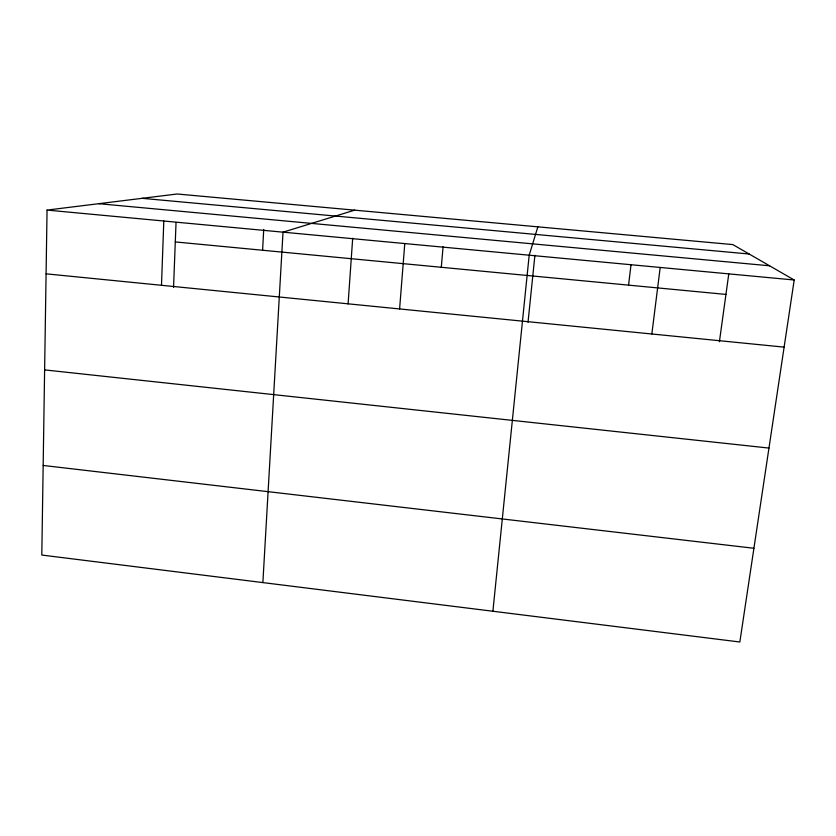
<?xml version="1.0" encoding="UTF-8"?>
<svg xmlns="http://www.w3.org/2000/svg" width="836" height="836" viewBox="0 0 836 836"><rect width="100%" height="100%" fill="white"/><g stroke="black" fill="none" stroke-linecap="round" stroke-linejoin="round"><path stroke-width="1.25" d="M47.056 210.087L41.8 555.052L739.839 642.006L794.2 279.997L732.827 244.593L177.127 193.994L47.056 210.087L794.2 279.997M161.484 285.295L163.804 221.017M173.554 287.396L176.041 222.491M262.598 250.246L263.716 229.388M262.87 582.587L283.017 232.168L354.652 210.16M348.089 303.928L352.688 238.26M399.598 308.944L404.781 243.558M441.303 267.28L443.08 246.714M492.895 611.241L529.188 255.199L537.851 226.838M528.018 322.288L534.915 255.304M628.567 285.139L631.013 264.834M651.84 333.992L660.2 267.468M719.399 341.788L728.762 273.978M142.12 198.32L749.14 254.008M98.721 203.691L769.58 265.796M175.299 241.928L725.941 294.418M46.084 273.832L784.116 347.128M44.621 369.899L768.963 448.075M43.169 465.453L753.915 548.27"/></g></svg>
